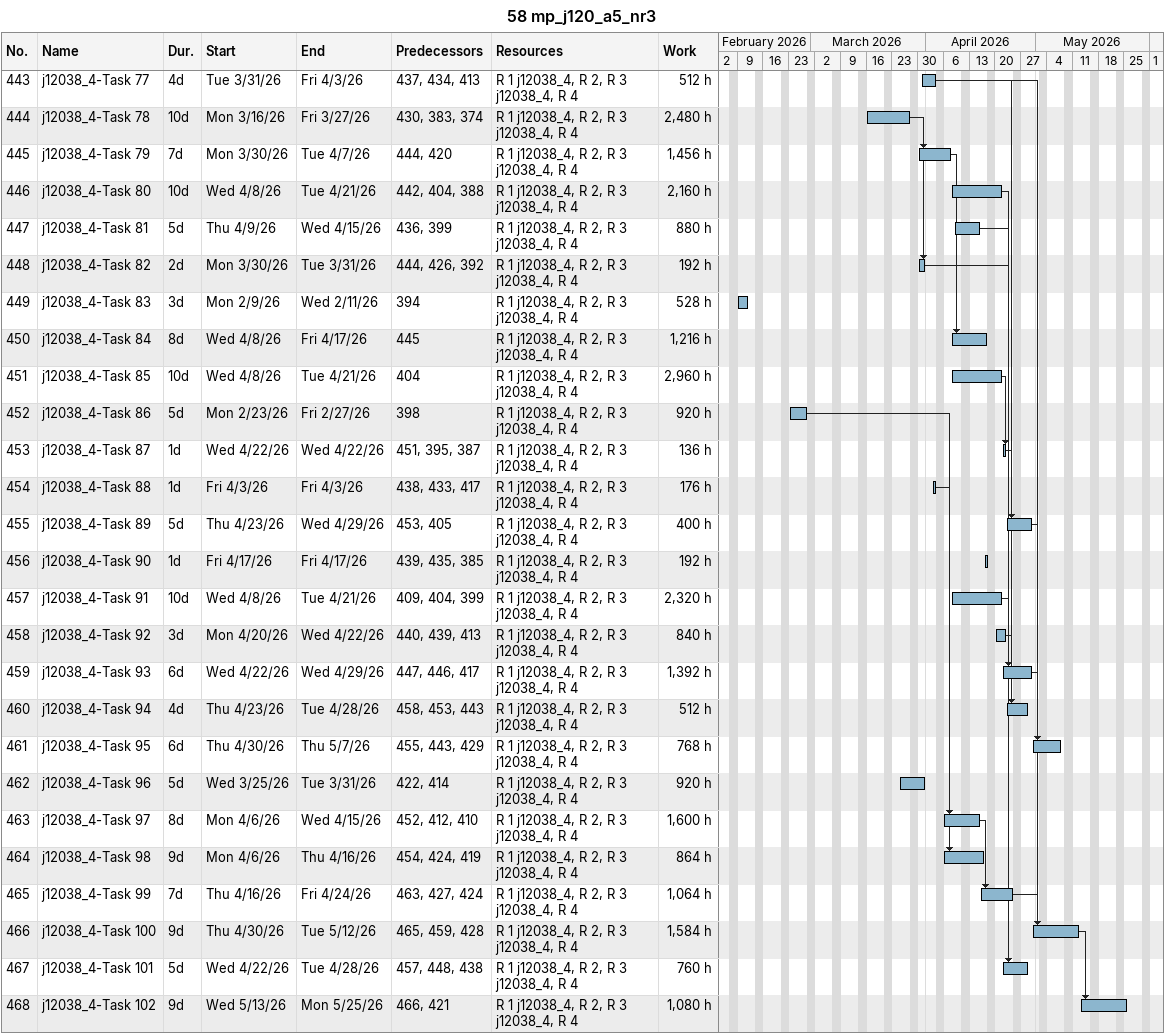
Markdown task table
58 mp_j120_a5_nr3

| ID | Task | Duration | Start | Finish | Predecessors | Resources | Work (h) |
|---|---|---|---|---|---|---|---|
| 443 | j12038_4-Task 77 | 4d | 2026-03-31 | 2026-04-03 | 437, 434, 413 | R 1 j12038_4, R 2, R 3 j12038_4, R 4 | 512 |
| 444 | j12038_4-Task 78 | 10d | 2026-03-16 | 2026-03-27 | 430, 383, 374 | R 1 j12038_4, R 2, R 3 j12038_4, R 4 | 2480 |
| 445 | j12038_4-Task 79 | 7d | 2026-03-30 | 2026-04-07 | 444, 420 | R 1 j12038_4, R 2, R 3 j12038_4, R 4 | 1456 |
| 446 | j12038_4-Task 80 | 10d | 2026-04-08 | 2026-04-21 | 442, 404, 388 | R 1 j12038_4, R 2, R 3 j12038_4, R 4 | 2160 |
| 447 | j12038_4-Task 81 | 5d | 2026-04-09 | 2026-04-15 | 436, 399 | R 1 j12038_4, R 2, R 3 j12038_4, R 4 | 880 |
| 448 | j12038_4-Task 82 | 2d | 2026-03-30 | 2026-03-31 | 444, 426, 392 | R 1 j12038_4, R 2, R 3 j12038_4, R 4 | 192 |
| 449 | j12038_4-Task 83 | 3d | 2026-02-09 | 2026-02-11 | 394 | R 1 j12038_4, R 2, R 3 j12038_4, R 4 | 528 |
| 450 | j12038_4-Task 84 | 8d | 2026-04-08 | 2026-04-17 | 445 | R 1 j12038_4, R 2, R 3 j12038_4, R 4 | 1216 |
| 451 | j12038_4-Task 85 | 10d | 2026-04-08 | 2026-04-21 | 404 | R 1 j12038_4, R 2, R 3 j12038_4, R 4 | 2960 |
| 452 | j12038_4-Task 86 | 5d | 2026-02-23 | 2026-02-27 | 398 | R 1 j12038_4, R 2, R 3 j12038_4, R 4 | 920 |
| 453 | j12038_4-Task 87 | 1d | 2026-04-22 | 2026-04-22 | 451, 395, 387 | R 1 j12038_4, R 2, R 3 j12038_4, R 4 | 136 |
| 454 | j12038_4-Task 88 | 1d | 2026-04-03 | 2026-04-03 | 438, 433, 417 | R 1 j12038_4, R 2, R 3 j12038_4, R 4 | 176 |
| 455 | j12038_4-Task 89 | 5d | 2026-04-23 | 2026-04-29 | 453, 405 | R 1 j12038_4, R 2, R 3 j12038_4, R 4 | 400 |
| 456 | j12038_4-Task 90 | 1d | 2026-04-17 | 2026-04-17 | 439, 435, 385 | R 1 j12038_4, R 2, R 3 j12038_4, R 4 | 192 |
| 457 | j12038_4-Task 91 | 10d | 2026-04-08 | 2026-04-21 | 409, 404, 399 | R 1 j12038_4, R 2, R 3 j12038_4, R 4 | 2320 |
| 458 | j12038_4-Task 92 | 3d | 2026-04-20 | 2026-04-22 | 440, 439, 413 | R 1 j12038_4, R 2, R 3 j12038_4, R 4 | 840 |
| 459 | j12038_4-Task 93 | 6d | 2026-04-22 | 2026-04-29 | 447, 446, 417 | R 1 j12038_4, R 2, R 3 j12038_4, R 4 | 1392 |
| 460 | j12038_4-Task 94 | 4d | 2026-04-23 | 2026-04-28 | 458, 453, 443 | R 1 j12038_4, R 2, R 3 j12038_4, R 4 | 512 |
| 461 | j12038_4-Task 95 | 6d | 2026-04-30 | 2026-05-07 | 455, 443, 429 | R 1 j12038_4, R 2, R 3 j12038_4, R 4 | 768 |
| 462 | j12038_4-Task 96 | 5d | 2026-03-25 | 2026-03-31 | 422, 414 | R 1 j12038_4, R 2, R 3 j12038_4, R 4 | 920 |
| 463 | j12038_4-Task 97 | 8d | 2026-04-06 | 2026-04-15 | 452, 412, 410 | R 1 j12038_4, R 2, R 3 j12038_4, R 4 | 1600 |
| 464 | j12038_4-Task 98 | 9d | 2026-04-06 | 2026-04-16 | 454, 424, 419 | R 1 j12038_4, R 2, R 3 j12038_4, R 4 | 864 |
| 465 | j12038_4-Task 99 | 7d | 2026-04-16 | 2026-04-24 | 463, 427, 424 | R 1 j12038_4, R 2, R 3 j12038_4, R 4 | 1064 |
| 466 | j12038_4-Task 100 | 9d | 2026-04-30 | 2026-05-12 | 465, 459, 428 | R 1 j12038_4, R 2, R 3 j12038_4, R 4 | 1584 |
| 467 | j12038_4-Task 101 | 5d | 2026-04-22 | 2026-04-28 | 457, 448, 438 | R 1 j12038_4, R 2, R 3 j12038_4, R 4 | 760 |
| 468 | j12038_4-Task 102 | 9d | 2026-05-13 | 2026-05-25 | 466, 421 | R 1 j12038_4, R 2, R 3 j12038_4, R 4 | 1080 |
